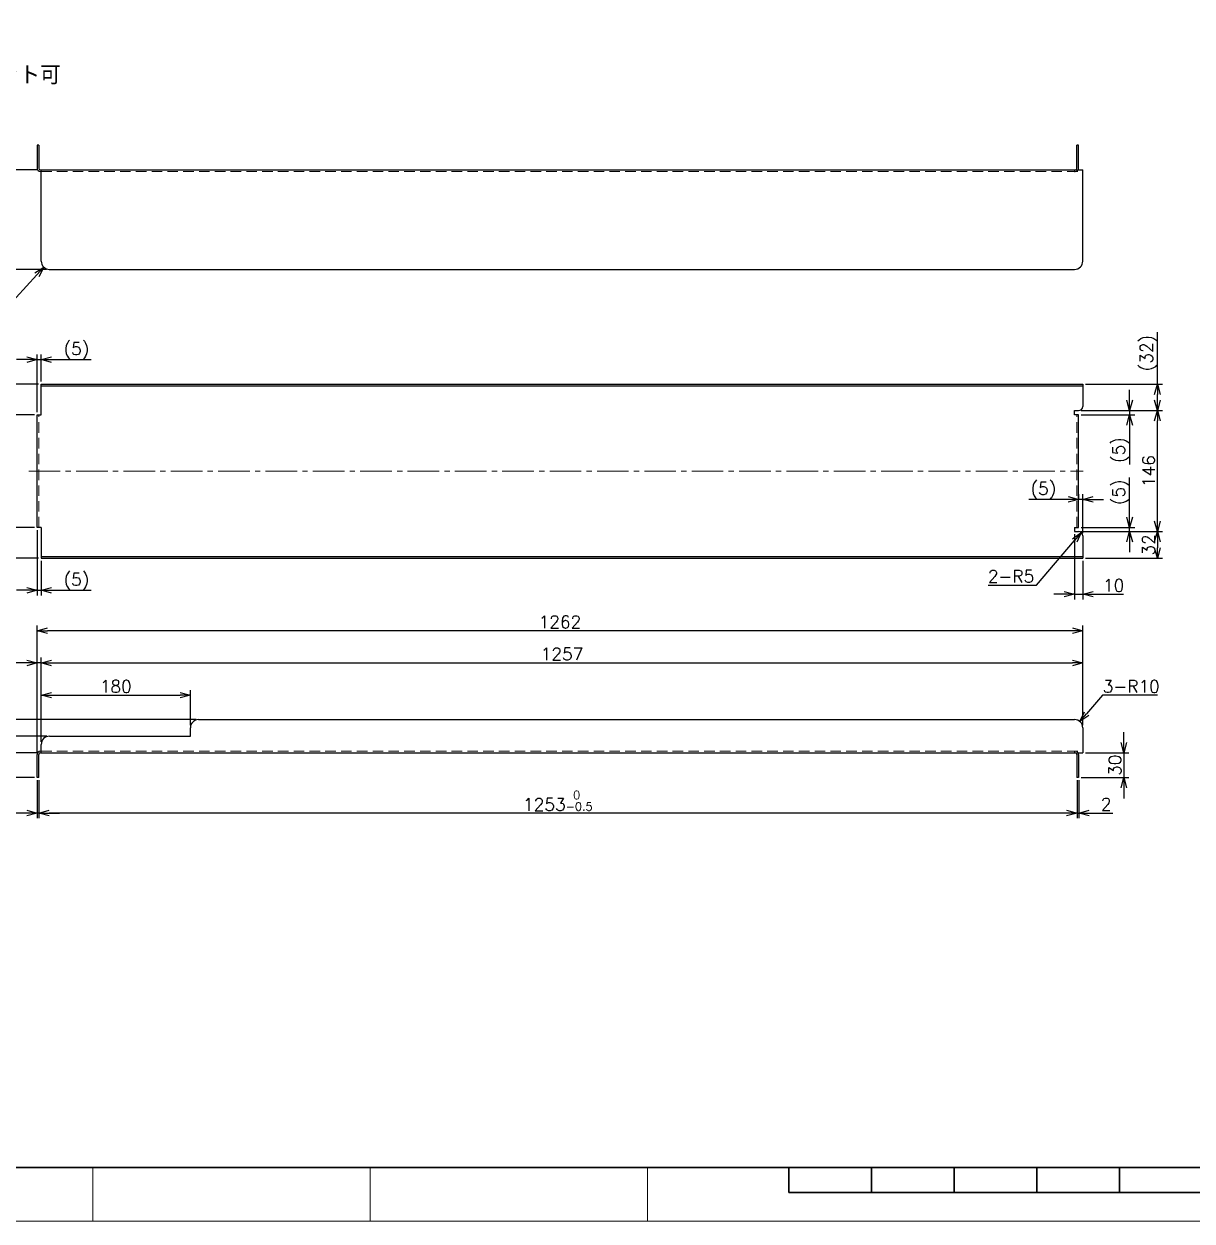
# Model space of a CAD drawing. Header units: millimetres. Extents: x 0 to 4141, y -24 to 2915.
# Drawn here: x 714 to 2123, y 0 to 1445 of the extents above; entities that cross this region are included whole.
import ezdxf
from ezdxf import colors
from ezdxf.entities.mleader import LeaderData, LeaderLine
from ezdxf.enums import TextEntityAlignment as Align
from ezdxf.math import Vec2, Vec3

# ---------------------------------------------------------------- set-up
doc = ezdxf.new("R2010")
doc.units = ezdxf.units.MM
doc.header["$LTSCALE"] = 2
doc.header["$PDMODE"] = 99
doc.header["$PDSIZE"] = 1
doc.linetypes.add('CENTER2', pattern=[28.575, 19.05, -3.175, 3.175, -3.175])
doc.linetypes.add('HIDDEN', pattern=[9.525, 6.35, -3.175])
for name, color, linetype, lineweight in [('04_HIDDEN', 2, 'HIDDEN', 13), ('05_CENTER', 4, 'CENTER2', 13), ('08_DIM', 3, 'Continuous', 13), ('90_FRAME', 5, 'Continuous', 35)]:
    doc.layers.add(name, color=color, linetype=linetype, lineweight=lineweight)
doc.layers.add('91_BLANK', color=5, linetype='Continuous', lineweight=0, plot=False)
doc.styles.add('KSS_TXT', font='txt.shx', dxfattribs={"bigfont": 'extfont2.shx'})
doc.styles.get("Standard").update_dxf_attribs({"font": 'txt.shx', "bigfont": 'extfont2.shx'})
doc.dimstyles.new('KSS_DIM', dxfattribs={"dimscale": 5, "dimtxt": 3, "dimasz": 2.5, "dimexe": 1.25, "dimexo": 0.625, "dimtad": 1, "dimdsep": 46, "dimtxsty": 'KSS_TXT', "dimblk": 'OPEN30', "dimcen": 0, "dimazin": 2, "dimtfac": 0.75, "dimtmove": 0, "dimatfit": 3, "dimldrblk": 'OPEN30', "dimfxl": 1.25, "dimtolj": 1, "dimarcsym": 0})
doc.dimstyles.new('KSS_DIM$4', dxfattribs={"dimscale": 5, "dimtxt": 3, "dimasz": 2.5, "dimexe": 1.25, "dimexo": 0.625, "dimtad": 1, "dimtih": 1, "dimtoh": 1, "dimdsep": 46, "dimtxsty": 'KSS_TXT', "dimblk": 'OPEN30', "dimcen": 0, "dimse1": 1, "dimazin": 2, "dimtfac": 0.75, "dimtofl": 0, "dimtmove": 0, "dimatfit": 3, "dimldrblk": 'OPEN30', "dimfxl": 1.25, "dimtolj": 1, "dimarcsym": 0})

# ---------------------------------------------------------------- blocks, each defined once
blk = doc.blocks.new('_Open30')
at = {"color": 0, "linetype": 'ByBlock', "lineweight": -2}
for p, q in [((-1, 0.27), (0, 0)), ((0, 0), (-1, -0.27)), ((0, 0), (-1, 0))]:
    blk.add_line(p, q, dxfattribs=at)
blk = doc.blocks.new('*D203')
at = {"layer": '08_DIM', "color": 0, "lineweight": -2, "transparency": 16777216}
for p, q in [((726.2, 973), (671.8, 973)), ((678, 849.5), (678, 960.5)), ((726.2, 837), (671.8, 837))]:
    blk.add_line(p, q, dxfattribs=at)
at = {"layer": 'Defpoints', "color": 0, "transparency": 16777216}
for p in [(678, 973), (729.4, 973), (729.4, 837)]:
    blk.add_point(p, dxfattribs=at)
at = {"layer": '08_DIM', "color": 0, "lineweight": -2, "transparency": 16777216, "xscale": 12.5, "yscale": 12.5, "zscale": 12.5}
for p, rotation in [((678, 973), 90), ((678, 837), 270)]:
    blk.add_blockref('_Open30', p, dxfattribs=dict(at, rotation=rotation))
at = {"layer": '08_DIM', "color": 0, "transparency": 16777216, "insert": (667.4, 905), "char_height": 15, "attachment_point": 5, "rotation": 90, "style": 'KSS_TXT'}
blk.add_mtext('\\A1;136', dxfattribs=at)
blk = doc.blocks.new('*D204')
at = {"layer": '08_DIM', "color": 0, "lineweight": -2, "transparency": 16777216}
for p, q in [((726.2, 837), (671.8, 837)), ((678, 824.5), (678, 812.5)), ((731.2, 800), (671.8, 800))]:
    blk.add_line(p, q, dxfattribs=at)
at = {"layer": 'Defpoints', "color": 0, "transparency": 16777216}
for p in [(729.4, 837), (678, 800), (734.4, 800)]:
    blk.add_point(p, dxfattribs=at)
at = {"layer": '08_DIM', "color": 0, "lineweight": -2, "transparency": 16777216, "xscale": 12.5, "yscale": 12.5, "zscale": 12.5}
for p, rotation in [((678, 837), 90), ((678, 800), 270)]:
    blk.add_blockref('_Open30', p, dxfattribs=dict(at, rotation=rotation))
at = {"layer": '08_DIM', "color": 0, "transparency": 16777216, "insert": (667.4, 818.5), "char_height": 15, "attachment_point": 5, "rotation": 90, "style": 'KSS_TXT'}
blk.add_mtext('\\A1;37', dxfattribs=at)
blk = doc.blocks.new('*D205')
at = {"layer": '08_DIM', "color": 0, "lineweight": -2, "transparency": 16777216}
for p, q in [((678, 1010), (678, 1072.5)), ((731.2, 1010), (671.8, 1010)), ((678, 985.5), (678, 997.5)), ((726.2, 973), (671.8, 973))]:
    blk.add_line(p, q, dxfattribs=at)
at = {"layer": 'Defpoints', "color": 0, "transparency": 16777216}
for p in [(678, 1010), (734.4, 1010), (729.4, 973)]:
    blk.add_point(p, dxfattribs=at)
at = {"layer": '08_DIM', "color": 0, "lineweight": -2, "transparency": 16777216, "xscale": 12.5, "yscale": 12.5, "zscale": 12.5}
for p, rotation in [((678, 1010), 90), ((678, 973), 270)]:
    blk.add_blockref('_Open30', p, dxfattribs=dict(at, rotation=rotation))
at = {"layer": '08_DIM', "color": 0, "transparency": 16777216, "insert": (667.4, 1047.5), "char_height": 15, "attachment_point": 5, "rotation": 90, "style": 'KSS_TXT'}
blk.add_mtext('\\A1;(37)', dxfattribs=at)
blk = doc.blocks.new('*D210')
at = {"layer": '08_DIM', "color": 0, "lineweight": -2, "transparency": 16777216}
for p, q in [((646.9, 577.6), (646.9, 590.1)), ((731.2, 565.1), (640.6, 565.1)), ((646.9, 565.1), (646.9, 535.1)), ((726.2, 535.1), (640.6, 535.1)), ((646.9, 522.6), (646.9, 510.1))]:
    blk.add_line(p, q, dxfattribs=at)
at = {"layer": 'Defpoints', "color": 0, "transparency": 16777216}
for p in [(734.4, 565.1), (646.9, 535.1), (729.4, 535.1)]:
    blk.add_point(p, dxfattribs=at)
at = {"layer": '08_DIM', "color": 0, "lineweight": -2, "transparency": 16777216, "xscale": 12.5, "yscale": 12.5, "zscale": 12.5}
for p, rotation in [((646.9, 565.1), 270), ((646.9, 535.1), 90)]:
    blk.add_blockref('_Open30', p, dxfattribs=dict(at, rotation=rotation))
at = {"layer": '08_DIM', "color": 0, "transparency": 16777216, "insert": (636.3, 550.1), "char_height": 15, "attachment_point": 5, "rotation": 90, "style": 'KSS_TXT'}
blk.add_mtext('\\A1;30', dxfattribs=at)
blk = doc.blocks.new('*D211')
at = {"layer": '08_DIM', "color": 0, "lineweight": -2, "transparency": 16777216}
for p, q in [((921.2, 605.1), (640.6, 605.1)), ((646.9, 577.6), (646.9, 592.6)), ((730.2, 565.1), (640.6, 565.1))]:
    blk.add_line(p, q, dxfattribs=at)
at = {"layer": 'Defpoints', "color": 0, "transparency": 16777216}
for p in [(646.9, 605.1), (924.4, 605.1), (733.4, 565.1)]:
    blk.add_point(p, dxfattribs=at)
at = {"layer": '08_DIM', "color": 0, "lineweight": -2, "transparency": 16777216, "xscale": 12.5, "yscale": 12.5, "zscale": 12.5}
for p, rotation in [((646.9, 605.1), 90), ((646.9, 565.1), 270)]:
    blk.add_blockref('_Open30', p, dxfattribs=dict(at, rotation=rotation))
at = {"layer": '08_DIM', "color": 0, "transparency": 16777216, "insert": (636.3, 585.1), "char_height": 15, "attachment_point": 5, "rotation": 90, "style": 'KSS_TXT'}
blk.add_mtext('\\A1;40', dxfattribs=at)
blk = doc.blocks.new('*D212')
at = {"layer": '08_DIM', "color": 0, "lineweight": -2, "transparency": 16777216}
for p, q in [((729.4, 566.3), (729.4, 679.9)), ((734.4, 578.3), (734.4, 679.9)), ((716.9, 673.6), (669.2, 673.6)), ((734.4, 673.6), (729.4, 673.6)), ((746.9, 673.6), (759.4, 673.6))]:
    blk.add_line(p, q, dxfattribs=at)
at = {"layer": 'Defpoints', "color": 0, "transparency": 16777216}
for p in [(729.4, 673.6), (734.4, 575.1), (729.4, 563.1)]:
    blk.add_point(p, dxfattribs=at)
at = {"layer": '08_DIM', "color": 0, "lineweight": -2, "transparency": 16777216, "xscale": 12.5, "yscale": 12.5, "zscale": 12.5}
blk.add_blockref('_Open30', (729.4, 673.6), dxfattribs=at)
at = {"layer": '08_DIM', "color": 0, "lineweight": -2, "transparency": 16777216, "xscale": 12.5, "yscale": 12.5, "zscale": 12.5, "rotation": 180}
blk.add_blockref('_Open30', (734.4, 673.6), dxfattribs=at)
at = {"layer": '08_DIM', "color": 0, "transparency": 16777216, "insert": (686.8, 684.3), "char_height": 15, "attachment_point": 5, "style": 'KSS_TXT'}
blk.add_mtext('\\A1;(5)', dxfattribs=at)
blk = doc.blocks.new('*D213')
at = {"layer": '08_DIM', "color": 0, "lineweight": -2, "transparency": 16777216}
for p, q in [((734.4, 578.3), (734.4, 679.9)), ((1991.4, 598.3), (1991.4, 679.9)), ((746.9, 673.6), (1978.9, 673.6))]:
    blk.add_line(p, q, dxfattribs=at)
at = {"layer": 'Defpoints', "color": 0, "transparency": 16777216}
for p in [(1991.4, 673.6), (1991.4, 595.1), (734.4, 575.1)]:
    blk.add_point(p, dxfattribs=at)
at = {"layer": '08_DIM', "color": 0, "lineweight": -2, "transparency": 16777216, "xscale": 12.5, "yscale": 12.5, "zscale": 12.5, "rotation": 180}
blk.add_blockref('_Open30', (734.4, 673.6), dxfattribs=at)
at = {"layer": '08_DIM', "color": 0, "lineweight": -2, "transparency": 16777216, "xscale": 12.5, "yscale": 12.5, "zscale": 12.5}
blk.add_blockref('_Open30', (1991.4, 673.6), dxfattribs=at)
at = {"layer": '08_DIM', "color": 0, "transparency": 16777216, "insert": (1362.9, 684.3), "char_height": 15, "attachment_point": 5, "style": 'KSS_TXT'}
blk.add_mtext('\\A1;1257', dxfattribs=at)
blk = doc.blocks.new('*D214')
at = {"layer": '08_DIM', "color": 0, "lineweight": -2, "transparency": 16777216}
for p, q in [((2047.8, 849.5), (2047.8, 897.1)), ((1989.5, 837), (2054.1, 837)), ((1994.5, 832), (2054.1, 832)), ((2047.8, 832), (2047.8, 837)), ((2047.8, 819.5), (2047.8, 807))]:
    blk.add_line(p, q, dxfattribs=at)
at = {"layer": 'Defpoints', "color": 0, "transparency": 16777216}
for p in [(1986.4, 837), (1991.4, 832), (2047.8, 837)]:
    blk.add_point(p, dxfattribs=at)
at = {"layer": '08_DIM', "color": 0, "lineweight": -2, "transparency": 16777216, "xscale": 12.5, "yscale": 12.5, "zscale": 12.5}
for p, rotation in [((2047.8, 837), 270), ((2047.8, 832), 90)]:
    blk.add_blockref('_Open30', p, dxfattribs=dict(at, rotation=rotation))
at = {"layer": '08_DIM', "color": 0, "transparency": 16777216, "insert": (2037.2, 879.6), "char_height": 15, "attachment_point": 5, "rotation": 90, "style": 'KSS_TXT'}
blk.add_mtext('\\A1;(5)', dxfattribs=at)
blk = doc.blocks.new('*D215')
at = {"layer": '08_DIM', "color": 0, "lineweight": -2, "transparency": 16777216}
for p, q in [((1989.5, 978), (2087.7, 978)), ((2081.4, 844.5), (2081.4, 965.5)), ((1989.5, 832), (2087.7, 832))]:
    blk.add_line(p, q, dxfattribs=at)
at = {"layer": 'Defpoints', "color": 0, "transparency": 16777216}
for p in [(1986.4, 978), (2081.4, 978), (1986.4, 832)]:
    blk.add_point(p, dxfattribs=at)
at = {"layer": '08_DIM', "color": 0, "lineweight": -2, "transparency": 16777216, "xscale": 12.5, "yscale": 12.5, "zscale": 12.5}
for p, rotation in [((2081.4, 978), 90), ((2081.4, 832), 270)]:
    blk.add_blockref('_Open30', p, dxfattribs=dict(at, rotation=rotation))
at = {"layer": '08_DIM', "color": 0, "transparency": 16777216, "insert": (2070.8, 905), "char_height": 15, "attachment_point": 5, "rotation": 90, "style": 'KSS_TXT'}
blk.add_mtext('\\A1;146', dxfattribs=at)
blk = doc.blocks.new('*D216')
at = {"layer": '08_DIM', "color": 0, "lineweight": -2, "transparency": 16777216}
for p, q in [((2047.8, 990.5), (2047.8, 1003)), ((1989.5, 978), (2054.1, 978)), ((1989.5, 973), (2054.1, 973)), ((2047.8, 978), (2047.8, 973)), ((2047.8, 960.5), (2047.8, 912.9))]:
    blk.add_line(p, q, dxfattribs=at)
at = {"layer": 'Defpoints', "color": 0, "transparency": 16777216}
for p in [(1986.4, 978), (1986.4, 973), (2047.8, 973)]:
    blk.add_point(p, dxfattribs=at)
at = {"layer": '08_DIM', "color": 0, "lineweight": -2, "transparency": 16777216, "xscale": 12.5, "yscale": 12.5, "zscale": 12.5}
for p, rotation in [((2047.8, 978), 270), ((2047.8, 973), 90)]:
    blk.add_blockref('_Open30', p, dxfattribs=dict(at, rotation=rotation))
at = {"layer": '08_DIM', "color": 0, "transparency": 16777216, "insert": (2037.2, 930.5), "char_height": 15, "attachment_point": 5, "rotation": 90, "style": 'KSS_TXT'}
blk.add_mtext('\\A1;(5)', dxfattribs=at)
blk = doc.blocks.new('*D217')
at = {"layer": '08_DIM', "color": 0, "lineweight": -2, "transparency": 16777216}
for p, q in [((1981.4, 828.9), (1981.4, 750.2)), ((1991.4, 796.9), (1991.4, 750.2)), ((1968.9, 756.5), (1956.4, 756.5)), ((1981.4, 756.5), (1991.4, 756.5)), ((2003.9, 756.5), (2040.7, 756.5))]:
    blk.add_line(p, q, dxfattribs=at)
at = {"layer": 'Defpoints', "color": 0, "transparency": 16777216}
for p in [(1981.4, 832), (1991.4, 800), (1991.4, 756.5)]:
    blk.add_point(p, dxfattribs=at)
at = {"layer": '08_DIM', "color": 0, "lineweight": -2, "transparency": 16777216, "xscale": 12.5, "yscale": 12.5, "zscale": 12.5}
blk.add_blockref('_Open30', (1981.4, 756.5), dxfattribs=at)
at = {"layer": '08_DIM', "color": 0, "lineweight": -2, "transparency": 16777216, "xscale": 12.5, "yscale": 12.5, "zscale": 12.5, "rotation": 180}
blk.add_blockref('_Open30', (1991.4, 756.5), dxfattribs=at)
at = {"layer": '08_DIM', "color": 0, "transparency": 16777216, "insert": (2028.5, 767.1), "char_height": 15, "attachment_point": 5, "style": 'KSS_TXT'}
blk.add_mtext('\\A1;10', dxfattribs=at)
blk = doc.blocks.new('*D218')
at = {"layer": '08_DIM', "color": 0, "lineweight": -2, "transparency": 16777216}
for p, q in [((730.2, 1268.5), (671.8, 1268.5)), ((678, 1256), (678, 1161)), ((740.7, 1148.5), (671.8, 1148.5))]:
    blk.add_line(p, q, dxfattribs=at)
at = {"layer": 'Defpoints', "color": 0, "transparency": 16777216}
for p in [(733.4, 1268.5), (678, 1148.5), (743.9, 1148.5)]:
    blk.add_point(p, dxfattribs=at)
at = {"layer": '08_DIM', "color": 0, "lineweight": -2, "transparency": 16777216, "xscale": 12.5, "yscale": 12.5, "zscale": 12.5}
for p, rotation in [((678, 1268.5), 90), ((678, 1148.5), 270)]:
    blk.add_blockref('_Open30', p, dxfattribs=dict(at, rotation=rotation))
at = {"layer": '08_DIM', "color": 0, "transparency": 16777216, "insert": (667.4, 1208.5), "char_height": 15, "attachment_point": 5, "rotation": 90, "style": 'KSS_TXT'}
blk.add_mtext('\\A1;120', dxfattribs=at)
blk = doc.blocks.new('*D219')
at = {"layer": '08_DIM', "color": 0, "lineweight": -2, "transparency": 16777216}
for p, q in [((729.4, 566.3), (729.4, 718.6)), ((1978.9, 712.4), (741.9, 712.4)), ((1991.4, 598.3), (1991.4, 718.6))]:
    blk.add_line(p, q, dxfattribs=at)
at = {"layer": 'Defpoints', "color": 0, "transparency": 16777216}
for p in [(729.4, 712.4), (1991.4, 595.1), (729.4, 563.1)]:
    blk.add_point(p, dxfattribs=at)
at = {"layer": '08_DIM', "color": 0, "lineweight": -2, "transparency": 16777216, "xscale": 12.5, "yscale": 12.5, "zscale": 12.5, "rotation": 180}
blk.add_blockref('_Open30', (729.4, 712.4), dxfattribs=at)
at = {"layer": '08_DIM', "color": 0, "lineweight": -2, "transparency": 16777216, "xscale": 12.5, "yscale": 12.5, "zscale": 12.5}
blk.add_blockref('_Open30', (1991.4, 712.4), dxfattribs=at)
at = {"layer": '08_DIM', "color": 0, "transparency": 16777216, "insert": (1360.4, 723), "char_height": 15, "attachment_point": 5, "style": 'KSS_TXT'}
blk.add_mtext('\\A1;1262', dxfattribs=at)
blk = doc.blocks.new('*D220')
at = {"layer": '08_DIM', "color": 0, "lineweight": -2, "transparency": 16777216}
for p, q in [((1973.9, 870.9), (1926.2, 870.9)), ((1986.4, 870.9), (1986.4, 877.2)), ((1991.4, 870.9), (1986.4, 870.9)), ((1991.4, 830.1), (1991.4, 877.2)), ((2003.9, 870.9), (2016.4, 870.9))]:
    blk.add_line(p, q, dxfattribs=at)
at = {"layer": 'Defpoints', "color": 0, "transparency": 16777216}
for p in [(1986.4, 870.9), (1986.4, 867.8), (1991.4, 827)]:
    blk.add_point(p, dxfattribs=at)
at = {"layer": '08_DIM', "color": 0, "lineweight": -2, "transparency": 16777216, "xscale": 12.5, "yscale": 12.5, "zscale": 12.5}
blk.add_blockref('_Open30', (1986.4, 870.9), dxfattribs=at)
at = {"layer": '08_DIM', "color": 0, "lineweight": -2, "transparency": 16777216, "xscale": 12.5, "yscale": 12.5, "zscale": 12.5, "rotation": 180}
blk.add_blockref('_Open30', (1991.4, 870.9), dxfattribs=at)
at = {"layer": '08_DIM', "color": 0, "transparency": 16777216, "insert": (1943.8, 881.5), "char_height": 15, "attachment_point": 5, "style": 'KSS_TXT'}
blk.add_mtext('\\A1;(5)', dxfattribs=at)
blk = doc.blocks.new('*D221')
at = {"layer": '08_DIM', "color": 0, "lineweight": -2, "transparency": 16777216}
for p, q in [((2040.9, 577.6), (2040.9, 590.1)), ((1994.5, 565.1), (2047.1, 565.1)), ((2040.9, 565.1), (2040.9, 535.1)), ((1989.5, 535.1), (2047.1, 535.1)), ((2040.9, 522.6), (2040.9, 510.1))]:
    blk.add_line(p, q, dxfattribs=at)
at = {"layer": 'Defpoints', "color": 0, "transparency": 16777216}
for p in [(1991.4, 565.1), (1986.4, 535.1), (2040.9, 535.1)]:
    blk.add_point(p, dxfattribs=at)
at = {"layer": '08_DIM', "color": 0, "lineweight": -2, "transparency": 16777216, "xscale": 12.5, "yscale": 12.5, "zscale": 12.5}
for p, rotation in [((2040.9, 565.1), 270), ((2040.9, 535.1), 90)]:
    blk.add_blockref('_Open30', p, dxfattribs=dict(at, rotation=rotation))
at = {"layer": '08_DIM', "color": 0, "transparency": 16777216, "insert": (2030.2, 550.1), "char_height": 15, "attachment_point": 5, "rotation": 90, "style": 'KSS_TXT'}
blk.add_mtext('\\A1;30', dxfattribs=at)
blk = doc.blocks.new('*D223')
at = {"layer": '08_DIM', "color": 0, "lineweight": -2, "transparency": 16777216}
for p, q in [((704, 1114.5), (729.1, 1141.9)), ((637.7, 1114.5), (704, 1114.5))]:
    blk.add_line(p, q, dxfattribs=at)
at = {"layer": 'Defpoints', "color": 0, "transparency": 16777216}
for p in [(744.4, 1158.5), (737.6, 1151.1)]:
    blk.add_point(p, dxfattribs=at)
at = {"layer": '08_DIM', "color": 0, "lineweight": -2, "transparency": 16777216, "xscale": 12.5, "yscale": 12.5, "zscale": 12.5, "rotation": 47.43370702849391}
blk.add_blockref('_Open30', (737.6, 1151.1), dxfattribs=at)
at = {"layer": '08_DIM', "color": 0, "transparency": 16777216, "insert": (669.3, 1125.1), "char_height": 15, "attachment_point": 5, "style": 'KSS_TXT'}
blk.add_mtext('\\A1;2-R10', dxfattribs=at)
blk = doc.blocks.new('*D224')
at = {"layer": '08_DIM', "color": 0, "lineweight": -2, "transparency": 16777216}
for p, q in [((1994.5, 832), (2087.7, 832)), ((2081.4, 819.5), (2081.4, 812.5)), ((1994.5, 800), (2087.7, 800))]:
    blk.add_line(p, q, dxfattribs=at)
at = {"layer": 'Defpoints', "color": 0, "transparency": 16777216}
for p in [(1991.4, 832), (1991.4, 800), (2081.4, 800)]:
    blk.add_point(p, dxfattribs=at)
at = {"layer": '08_DIM', "color": 0, "lineweight": -2, "transparency": 16777216, "xscale": 12.5, "yscale": 12.5, "zscale": 12.5}
for p, rotation in [((2081.4, 832), 90), ((2081.4, 800), 270)]:
    blk.add_blockref('_Open30', p, dxfattribs=dict(at, rotation=rotation))
at = {"layer": '08_DIM', "color": 0, "transparency": 16777216, "insert": (2070.8, 816), "char_height": 15, "attachment_point": 5, "rotation": 90, "style": 'KSS_TXT'}
blk.add_mtext('\\A1;32', dxfattribs=at)
blk = doc.blocks.new('*D225')
at = {"layer": '08_DIM', "color": 0, "lineweight": -2, "transparency": 16777216}
for p, q in [((2081.4, 1010), (2081.4, 1072.5)), ((1994.5, 1010), (2087.7, 1010)), ((2081.4, 990.5), (2081.4, 997.5)), ((1989.5, 978), (2087.7, 978))]:
    blk.add_line(p, q, dxfattribs=at)
at = {"layer": 'Defpoints', "color": 0, "transparency": 16777216}
for p in [(1991.4, 1010), (2081.4, 1010), (1986.4, 978)]:
    blk.add_point(p, dxfattribs=at)
at = {"layer": '08_DIM', "color": 0, "lineweight": -2, "transparency": 16777216, "xscale": 12.5, "yscale": 12.5, "zscale": 12.5}
for p, rotation in [((2081.4, 1010), 90), ((2081.4, 978), 270)]:
    blk.add_blockref('_Open30', p, dxfattribs=dict(at, rotation=rotation))
at = {"layer": '08_DIM', "color": 0, "transparency": 16777216, "insert": (2070.8, 1047.5), "char_height": 15, "attachment_point": 5, "rotation": 90, "style": 'KSS_TXT'}
blk.add_mtext('\\A1;(32)', dxfattribs=at)
blk = doc.blocks.new('*D226')
at = {"layer": '08_DIM', "color": 0, "lineweight": -2, "transparency": 16777216}
for p, q in [((1935.5, 767.4), (1981.5, 821.3)), ((1877.3, 767.4), (1935.5, 767.4))]:
    blk.add_line(p, q, dxfattribs=at)
at = {"layer": 'Defpoints', "color": 0, "transparency": 16777216}
for p in [(1986.4, 827), (1989.6, 830.8)]:
    blk.add_point(p, dxfattribs=at)
at = {"layer": '08_DIM', "color": 0, "lineweight": -2, "transparency": 16777216, "xscale": 12.5, "yscale": 12.5, "zscale": 12.5, "rotation": 49.5279182531076}
blk.add_blockref('_Open30', (1989.6, 830.8), dxfattribs=at)
at = {"layer": '08_DIM', "color": 0, "transparency": 16777216, "insert": (1904.8, 778), "char_height": 15, "attachment_point": 5, "style": 'KSS_TXT'}
blk.add_mtext('\\A1;2-R5', dxfattribs=at)
blk = doc.blocks.new('*D237')
at = {"layer": '08_DIM', "color": 0, "lineweight": -2, "transparency": 16777216}
for p, q in [((2015.2, 634.6), (1996, 612.2)), ((2081.4, 634.6), (2015.2, 634.6))]:
    blk.add_line(p, q, dxfattribs=at)
at = {"layer": 'Defpoints', "color": 0, "transparency": 16777216}
for p in [(1981.4, 595.1), (1987.9, 602.7)]:
    blk.add_point(p, dxfattribs=at)
at = {"layer": '08_DIM', "color": 0, "lineweight": -2, "transparency": 16777216, "xscale": 12.5, "yscale": 12.5, "zscale": 12.5, "rotation": 229.3689808550357}
blk.add_blockref('_Open30', (1987.9, 602.7), dxfattribs=at)
at = {"layer": '08_DIM', "color": 0, "transparency": 16777216, "insert": (2049.9, 645.2), "char_height": 15, "attachment_point": 5, "style": 'KSS_TXT'}
blk.add_mtext('\\A1;3-R10', dxfattribs=at)
blk = doc.blocks.new('AM_BALLOON1')
at = {"transparency": 16777216}
blk.add_circle((0, 0), 5, dxfattribs=at)
blk.add_attdef('B_NUMBER', text='', height=3, dxfattribs=at).set_placement((0, 0), align=Align.MIDDLE_CENTER)
blk = doc.blocks.new('_OPEN')
at = {"color": 0, "linetype": 'ByBlock'}
for p, q in [((-1, 0.17), (0, 0)), ((0, 0), (-1, -0.17)), ((0, 0), (-1, 0))]:
    blk.add_line(p, q, dxfattribs=at)
blk = doc.blocks.new('*D253')
at = {"layer": '08_DIM', "color": 0, "lineweight": -2, "transparency": 16777216}
for p, q in [((729.4, 976.1), (729.4, 1045.8)), ((734.4, 1013.1), (734.4, 1045.8)), ((716.9, 1039.5), (704.4, 1039.5)), ((729.4, 1039.5), (734.4, 1039.5)), ((746.9, 1039.5), (794.5, 1039.5))]:
    blk.add_line(p, q, dxfattribs=at)
at = {"layer": 'Defpoints', "color": 0, "transparency": 16777216}
for p in [(734.4, 1039.5), (734.4, 1010), (729.4, 973)]:
    blk.add_point(p, dxfattribs=at)
at = {"layer": '08_DIM', "color": 0, "lineweight": -2, "transparency": 16777216, "xscale": 12.5, "yscale": 12.5, "zscale": 12.5}
blk.add_blockref('_Open30', (729.4, 1039.5), dxfattribs=at)
at = {"layer": '08_DIM', "color": 0, "lineweight": -2, "transparency": 16777216, "xscale": 12.5, "yscale": 12.5, "zscale": 12.5, "rotation": 180}
blk.add_blockref('_Open30', (734.4, 1039.5), dxfattribs=at)
at = {"layer": '08_DIM', "color": 0, "transparency": 16777216, "insert": (776.9, 1050.2), "char_height": 15, "attachment_point": 5, "style": 'KSS_TXT'}
blk.add_mtext('\\A1;(5)', dxfattribs=at)
blk = doc.blocks.new('*D254')
at = {"layer": '08_DIM', "color": 0, "lineweight": -2, "transparency": 16777216}
for p, q in [((729.4, 833.9), (729.4, 754.9)), ((734.4, 796.9), (734.4, 754.9)), ((716.9, 761.2), (704.4, 761.2)), ((729.4, 761.2), (734.4, 761.2)), ((746.9, 761.2), (794.5, 761.2))]:
    blk.add_line(p, q, dxfattribs=at)
at = {"layer": 'Defpoints', "color": 0, "transparency": 16777216}
for p in [(729.4, 837), (734.4, 800), (734.4, 761.2)]:
    blk.add_point(p, dxfattribs=at)
at = {"layer": '08_DIM', "color": 0, "lineweight": -2, "transparency": 16777216, "xscale": 12.5, "yscale": 12.5, "zscale": 12.5}
blk.add_blockref('_Open30', (729.4, 761.2), dxfattribs=at)
at = {"layer": '08_DIM', "color": 0, "lineweight": -2, "transparency": 16777216, "xscale": 12.5, "yscale": 12.5, "zscale": 12.5, "rotation": 180}
blk.add_blockref('_Open30', (734.4, 761.2), dxfattribs=at)
at = {"layer": '08_DIM', "color": 0, "transparency": 16777216, "insert": (776.9, 771.8), "char_height": 15, "attachment_point": 5, "style": 'KSS_TXT'}
blk.add_mtext('\\A1;(5)', dxfattribs=at)
blk = doc.blocks.new('*D258')
at = {"layer": '08_DIM', "color": 0, "lineweight": -2, "transparency": 16777216}
for p, q in [((1984.4, 532), (1984.4, 486.1)), ((1986.4, 532), (1986.4, 486.1)), ((1971.9, 492.4), (1959.4, 492.4)), ((1984.4, 492.4), (1986.4, 492.4)), ((1998.9, 492.4), (2027.6, 492.4))]:
    blk.add_line(p, q, dxfattribs=at)
at = {"layer": 'Defpoints', "color": 0, "transparency": 16777216}
for p in [(1984.4, 535.1), (1986.4, 535.1), (1986.4, 492.4)]:
    blk.add_point(p, dxfattribs=at)
at = {"layer": '08_DIM', "color": 0, "lineweight": -2, "transparency": 16777216, "xscale": 12.5, "yscale": 12.5, "zscale": 12.5}
blk.add_blockref('_Open30', (1984.4, 492.4), dxfattribs=at)
at = {"layer": '08_DIM', "color": 0, "lineweight": -2, "transparency": 16777216, "xscale": 12.5, "yscale": 12.5, "zscale": 12.5, "rotation": 180}
blk.add_blockref('_Open30', (1986.4, 492.4), dxfattribs=at)
at = {"layer": '08_DIM', "color": 0, "transparency": 16777216, "insert": (2019.5, 503), "char_height": 15, "attachment_point": 5, "style": 'KSS_TXT'}
blk.add_mtext('\\A1;2', dxfattribs=at)
blk = doc.blocks.new('*D259')
at = {"layer": '08_DIM', "color": 0, "lineweight": -2, "transparency": 16777216}
for p, q in [((731.4, 532), (731.4, 486.1)), ((1984.4, 532), (1984.4, 486.1)), ((1971.9, 492.4), (743.9, 492.4))]:
    blk.add_line(p, q, dxfattribs=at)
at = {"layer": 'Defpoints', "color": 0, "transparency": 16777216}
for p in [(731.4, 535.1), (1984.4, 535.1), (731.4, 492.4)]:
    blk.add_point(p, dxfattribs=at)
at = {"layer": '08_DIM', "color": 0, "lineweight": -2, "transparency": 16777216, "xscale": 12.5, "yscale": 12.5, "zscale": 12.5, "rotation": 180}
blk.add_blockref('_Open30', (731.4, 492.4), dxfattribs=at)
at = {"layer": '08_DIM', "color": 0, "lineweight": -2, "transparency": 16777216, "xscale": 12.5, "yscale": 12.5, "zscale": 12.5}
blk.add_blockref('_Open30', (1984.4, 492.4), dxfattribs=at)
at = {"layer": '08_DIM', "color": 0, "transparency": 16777216, "insert": (1357.9, 507.2), "char_height": 15, "attachment_point": 5, "style": 'KSS_TXT'}
blk.add_mtext('1253{\\H10.000000;\\S 0^ -0.5;}', dxfattribs=at)
blk = doc.blocks.new('*D260')
at = {"layer": '08_DIM', "color": 0, "lineweight": -2, "transparency": 16777216}
for p, q in [((729.4, 532), (729.4, 486.1)), ((731.4, 532), (731.4, 486.1)), ((716.9, 492.4), (688.1, 492.4)), ((731.4, 492.4), (729.4, 492.4)), ((743.9, 492.4), (756.4, 492.4))]:
    blk.add_line(p, q, dxfattribs=at)
at = {"layer": 'Defpoints', "color": 0, "transparency": 16777216}
for p in [(729.4, 535.1), (731.4, 535.1), (729.4, 492.4)]:
    blk.add_point(p, dxfattribs=at)
at = {"layer": '08_DIM', "color": 0, "lineweight": -2, "transparency": 16777216, "xscale": 12.5, "yscale": 12.5, "zscale": 12.5}
blk.add_blockref('_Open30', (729.4, 492.4), dxfattribs=at)
at = {"layer": '08_DIM', "color": 0, "lineweight": -2, "transparency": 16777216, "xscale": 12.5, "yscale": 12.5, "zscale": 12.5, "rotation": 180}
blk.add_blockref('_Open30', (731.4, 492.4), dxfattribs=at)
at = {"layer": '08_DIM', "color": 0, "transparency": 16777216, "insert": (696.2, 503), "char_height": 15, "attachment_point": 5, "style": 'KSS_TXT'}
blk.add_mtext('\\A1;2', dxfattribs=at)
blk = doc.blocks.new('*D262')
at = {"layer": '08_DIM', "color": 0, "lineweight": -2, "transparency": 16777216}
for p, q in [((686.3, 617.6), (686.3, 659.5)), ((921.2, 605.1), (680.1, 605.1)), ((686.3, 585.1), (686.3, 605.1)), ((741.2, 585.1), (680.1, 585.1)), ((686.3, 572.6), (686.3, 560.1))]:
    blk.add_line(p, q, dxfattribs=at)
at = {"layer": 'Defpoints', "color": 0, "transparency": 16777216}
for p in [(686.3, 605.1), (924.4, 605.1), (744.4, 585.1)]:
    blk.add_point(p, dxfattribs=at)
at = {"layer": '08_DIM', "color": 0, "lineweight": -2, "transparency": 16777216, "xscale": 12.5, "yscale": 12.5, "zscale": 12.5}
for p, rotation in [((686.3, 605.1), 270), ((686.3, 585.1), 90)]:
    blk.add_blockref('_Open30', p, dxfattribs=dict(at, rotation=rotation))
at = {"layer": '08_DIM', "color": 0, "transparency": 16777216, "insert": (675.7, 644.8), "char_height": 15, "attachment_point": 5, "rotation": 90, "style": 'KSS_TXT'}
blk.add_mtext('\\A1;20', dxfattribs=at)
blk = doc.blocks.new('*D263')
at = {"layer": '08_DIM', "color": 0, "lineweight": -2, "transparency": 16777216}
for p, q in [((734.4, 578.3), (734.4, 640.8)), ((914.4, 598.3), (914.4, 640.8)), ((746.9, 634.6), (901.9, 634.6))]:
    blk.add_line(p, q, dxfattribs=at)
at = {"layer": 'Defpoints', "color": 0, "transparency": 16777216}
for p in [(914.4, 634.6), (914.4, 595.1), (734.4, 575.1)]:
    blk.add_point(p, dxfattribs=at)
at = {"layer": '08_DIM', "color": 0, "lineweight": -2, "transparency": 16777216, "xscale": 12.5, "yscale": 12.5, "zscale": 12.5, "rotation": 180}
blk.add_blockref('_Open30', (734.4, 634.6), dxfattribs=at)
at = {"layer": '08_DIM', "color": 0, "lineweight": -2, "transparency": 16777216, "xscale": 12.5, "yscale": 12.5, "zscale": 12.5}
blk.add_blockref('_Open30', (914.4, 634.6), dxfattribs=at)
at = {"layer": '08_DIM', "color": 0, "transparency": 16777216, "insert": (824.4, 645.2), "char_height": 15, "attachment_point": 5, "style": 'KSS_TXT'}
blk.add_mtext('\\A1;180', dxfattribs=at)

msp = doc.modelspace()

# ---------------------------------------------------------------- linework, layer by layer
at = {"color": 0}
for p, q in [((731.353, 1298.474), (729.353, 1298.474)), ((729.353, 1298.474), (729.353, 1270.474)), ((731.353, 1298.474), (731.353, 1270.474)), ((1984.353, 1270.474), (1984.353, 1298.474)), ((1986.353, 1298.474), (1984.353, 1298.474)), ((1986.353, 1270.474), (1986.353, 1298.474)), ((733.353, 1268.474), (875.109, 1268.474)), ((734.353, 1234.807), (734.353, 1268.474)), ((875.109, 1268.474), (1991.353, 1268.474)), ((1981.353, 1266.474), (1982.353, 1266.474)), ((1991.353, 1158.474), (1991.353, 1268.474)), ((734.353, 1158.474), (734.353, 1234.807)), ((743.853, 1148.474), (1981.353, 1148.474)), ((734.353, 1010.019), (1991.353, 1010.019)), ((734.353, 973.019), (734.353, 1010.019)), ((734.353, 1008.019), (1991.353, 1008.019)), ((1991.353, 1010.019), (1991.353, 983.019)), ((729.353, 837.019), (729.353, 973.019)), ((729.353, 973.019), (734.353, 973.019)), ((1981.353, 973.019), (1981.353, 978.019)), ((1981.353, 978.019), (1986.353, 978.019)), ((1986.353, 973.019), (1981.353, 973.019)), ((1986.353, 837.019), (1986.353, 973.019)), ((734.353, 837.019), (729.353, 837.019)), ((734.353, 837.019), (734.353, 800.019)), ((1981.353, 837.019), (1981.353, 832.019)), ((1981.353, 837.019), (1986.353, 837.019)), ((1981.353, 832.019), (1986.353, 832.019)), ((1991.353, 827.019), (1991.353, 800.019)), ((734.353, 802.019), (1991.353, 802.019)), ((734.353, 800.019), (1991.353, 800.019)), ((914.353, 585.14), (914.353, 595.14)), ((924.353, 605.14), (1981.353, 605.14)), ((1991.353, 595.14), (1991.353, 565.14)), ((744.353, 585.14), (816.353, 585.14)), ((816.353, 585.14), (914.353, 585.14)), ((733.353, 567.14), (734.353, 567.14)), ((733.353, 565.14), (875.109, 565.14)), ((734.353, 565.14), (734.353, 575.14)), ((875.109, 565.14), (1991.353, 565.14)), ((1981.353, 567.14), (1982.353, 567.14)), ((729.353, 535.14), (729.353, 563.14)), ((731.353, 535.14), (731.353, 563.14)), ((1984.353, 563.14), (1984.353, 535.14)), ((1986.353, 563.14), (1986.353, 535.14)), ((731.353, 535.14), (729.353, 535.14)), ((1986.353, 535.14), (1984.353, 535.14))]:
    msp.add_line(p, q, dxfattribs=at)
for centre, radius, start, end in [((733.353, 1270.474), 4, 180, 270), ((733.353, 1270.474), 2, 180, 270), ((1982.353, 1270.474), 2, 270, 0), ((1982.353, 1270.474), 4, 330, 0), ((744.353, 1158.474), 10, 180, 270), ((1981.353, 1158.474), 10, 270, 0), ((1986.353, 983.019), 5, 270, 0), ((1986.353, 827.019), 5, 0, 90), ((924.353, 595.14), 10, 90, 180), ((1981.353, 595.14), 10, 0, 90), ((744.353, 575.14), 10, 90, 180), ((733.353, 563.14), 4, 90, 180), ((733.353, 563.14), 2, 90, 180), ((1982.353, 563.14), 2, 0, 90), ((1982.353, 563.14), 4, 0, 30)]:
    msp.add_arc(centre, radius, start, end, dxfattribs=at)
at = {"layer": '04_HIDDEN'}
for p, q in [((733.353, 1266.474), (734.353, 1266.474)), ((734.353, 1266.474), (1991.353, 1266.474)), ((1981.353, 1268.474), (1981.353, 1266.474)), ((731.353, 837.019), (731.353, 973.019)), ((1984.353, 837.019), (1984.353, 973.019)), ((734.353, 567.14), (1991.353, 567.14)), ((1981.353, 565.14), (1981.353, 567.14))]:
    msp.add_line(p, q, dxfattribs=at)
for centre, start, end in [((1982.353, 1270.474), 270, 330), ((1982.353, 563.14), 30, 90)]:
    msp.add_arc(centre, 4, start, end, dxfattribs=at)
at = {"layer": '05_CENTER'}
msp.add_line((719.353, 905.019), (1991.853, 905.019), dxfattribs=at)
at = {"layer": '90_FRAME', "color": 4, "lineweight": 13}
for p, q in [((796.544, 0), (796.544, 64.52)), ((1131.211, 0), (1131.211, 64.52)), ((1465.878, 0), (1465.878, 64.52))]:
    msp.add_line(p, q, dxfattribs=at)
at = {"layer": '90_FRAME'}
for p, q in [((1636.676, 34.608), (1636.676, 64.52)), ((1736.384, 34.608), (1736.384, 64.52)), ((1836.091, 34.608), (1836.091, 64.52)), ((1935.798, 34.608), (1935.798, 64.52)), ((2035.505, 34.608), (2035.505, 64.52)), ((1636.676, 34.608), (2633.748, 34.608))]:
    msp.add_line(p, q, dxfattribs=at)
msp.add_lwpolyline([(194.23, 64.52), (4076.195, 64.52), (4076.195, 2839.789), (194.23, 2839.789)], close=True, dxfattribs=at)
at = {"layer": '91_BLANK'}
msp.add_lwpolyline([(0, 0), (4141.004, 0), (4141.004, 2914.599), (0, 2914.599)], close=True, dxfattribs=at)

# ---------------------------------------------------------------- texts
at = {"layer": '08_DIM', "style": 'KSS_TXT'}
msp.add_text('レーザーカット可', height=22.5, dxfattribs=at).set_placement((559.754, 1371.748))

# ---------------------------------------------------------------- dimensions: what is measured, and where the dimension line sits
at = {"layer": '08_DIM'}
for base, p1, p2, picture, middle in [((678.025, 1148.474), (733.353, 1268.474), (743.853, 1148.474), '*D218', (667.4, 1208.474)), ((678.025, 973.019), (729.353, 837.019), (729.353, 973.019), '*D203', (667.4, 905.019)), ((2081.405, 978.019), (1986.353, 832.019), (1986.353, 978.019), '*D215', (2070.78, 905.019)), ((678.025, 800.019), (729.353, 837.019), (734.353, 800.019), '*D204', (667.4, 818.519)), ((2081.405, 800.019), (1991.353, 832.019), (1991.353, 800.019), '*D224', (2070.78, 816.019)), ((686.302, 605.14), (744.353, 585.14), (924.353, 605.14), '*D262', (675.677, 644.828)), ((646.895, 605.14), (733.353, 565.14), (924.353, 605.14), '*D211', (636.27, 585.14)), ((646.895, 535.14), (734.353, 565.14), (729.353, 535.14), '*D210', (636.27, 550.14)), ((2040.861, 535.14), (1991.353, 565.14), (1986.353, 535.14), '*D221', (2030.236, 550.14))]:
    dim = msp.add_linear_dim(base=base, p1=p1, p2=p2, angle=90, dimstyle='KSS_DIM', override={"dimarcsym": 1}, dxfattribs=at)
    dim.commit()
    dim.dimension.update_dxf_attribs({"geometry": picture, "text_midpoint": middle})
for center, mpoint, text, picture, middle in [((744.353, 1158.474), (737.588, 1151.109), '2-<>', '*D223', (669.296, 1114.521)), ((1986.353, 827.019), (1983.107, 823.215), '2-<>', '*D226', (1904.834, 767.371)), ((1981.353, 595.14), (1987.864, 602.73), '3-<>', '*D237', (2049.872, 634.57))]:
    dim = msp.add_radius_dim(center=center, mpoint=mpoint, text=text, dimstyle='KSS_DIM$4', override={"dimpost": 'R<>', "dimarcsym": 1}, dxfattribs=at)
    dim.commit()
    dim.dimension.update_dxf_attribs({"geometry": picture, "text_midpoint": middle, "dimtype": 164})
for base, p1, p2, angle, picture, middle in [((678.025, 1010.019), (729.353, 973.019), (734.353, 1010.019), 90, '*D205', (667.4, 1047.519)), ((2081.405, 1010.019), (1986.353, 978.019), (1991.353, 1010.019), 90, '*D225', (2070.78, 1047.519)), ((734.353, 1039.548), (729.353, 973.019), (734.353, 1010.019), 180, '*D253', (776.905, 1050.183)), ((2047.823, 973.019), (1986.353, 978.019), (1986.353, 973.019), 90, '*D216', (2037.188, 930.466)), ((2047.823, 837.019), (1991.353, 832.019), (1986.353, 837.019), 90, '*D214', (2037.188, 879.571)), ((734.353, 761.153), (729.353, 837.019), (734.353, 800.019), 180, '*D254', (776.905, 771.788))]:
    dim = msp.add_linear_dim(base=base, p1=p1, p2=p2, angle=angle, text='(<>)', dimstyle='KSS_DIM', override={"dimarcsym": 1}, dxfattribs=at)
    dim.commit()
    dim.dimension.update_dxf_attribs({"geometry": picture, "text_midpoint": middle})
for base, p1, p2, picture, middle in [((1986.353, 870.91), (1991.353, 827.019), (1986.353, 867.756), '*D220', (1943.8, 881.546)), ((729.353, 673.649), (734.353, 575.14), (729.353, 563.14), '*D212', (686.8, 684.284))]:
    dim = msp.add_linear_dim(base=base, p1=p1, p2=p2, text='(<>)', dimstyle='KSS_DIM', override={"dimarcsym": 1}, dxfattribs=at)
    dim.commit()
    dim.dimension.update_dxf_attribs({"geometry": picture, "text_midpoint": middle})
for base, p1, p2, override, picture, middle in [((1991.353, 756.488), (1981.353, 832.019), (1991.353, 800.019), {"dimarcsym": 1}, '*D217', (2028.54, 767.113)), ((729.353, 712.384), (1991.353, 595.14), (729.353, 563.14), {"dimarcsym": 1}, '*D219', (1360.353, 723.009)), ((1991.353, 673.649), (734.353, 575.14), (1991.353, 595.14), {"dimarcsym": 1}, '*D213', (1362.853, 684.284)), ((731.353, 492.383), (1984.353, 535.14), (731.353, 535.14), {"dimpost": '', "dimtol": 1, "dimlim": 0, "dimtp": 0, "dimtm": 0.5, "dimtfac": 0.666667, "dimtdec": 2, "dimtolj": 0, "dimtzin": 8}, '*D259', (1357.853, 507.181))]:
    dim = msp.add_linear_dim(base=base, p1=p1, p2=p2, dimstyle='KSS_DIM', override=override, dxfattribs=at)
    dim.commit()
    dim.dimension.update_dxf_attribs({"geometry": picture, "text_midpoint": middle})
for base, p1, p2, picture, middle in [((914.353, 634.562), (734.353, 575.14), (914.353, 595.14), '*D263', (824.353, 645.187)), ((729.353, 492.383), (731.353, 535.14), (729.353, 535.14), '*D260', (696.228, 503.008)), ((1986.353, 492.383), (1984.353, 535.14), (1986.353, 535.14), '*D258', (2019.478, 503.008))]:
    dim = msp.add_linear_dim(base=base, p1=p1, p2=p2, dimstyle='KSS_DIM', dxfattribs=at)
    dim.commit()
    dim.dimension.update_dxf_attribs({"geometry": picture, "text_midpoint": middle})

# ---------------------------------------------------------------- leaders
ml = msp.add_multileader_block('Standard', dxfattribs=at)
ml.set_content('AM_BALLOON1', color=256, scale=6.25)
ml.set_attribute('B_NUMBER', '75', width=0)
ml.set_leader_properties(color=256, linetype='ByLayer', lineweight=-1)
ml.set_arrow_properties(name='OPEN')
ml.build(insert=Vec2(0, 0))
ml.multileader.update_dxf_attribs({"leader_type": 0, "has_dogleg": 0, "text_right_attachment_type": 6, "dogleg_length": 0, "arrow_head_size": 12.5, "scale": 2.5, "block_connection_type": 1})
ctx = ml.context
ctx.base_point, ctx.scale, ctx.char_height, ctx.arrow_head_size, ctx.landing_gap_size, ctx.plane_origin = Vec3(2241.642, 1405.87), 2.5, 25, 12.5, 12.5, Vec3(2241.642, 1405.87)
ctx.right_attachment, ctx.attachment_type = 6, 1
notes = []
notes.append((ctx, [(0, (0, 0, 0), (0, 0), (1, 0), 1, [])]))
ctx.block.insert = Vec3(2241.642, 1405.87)
for ctx, leaders in notes:
    for number, flags, end, landing, length, lines in leaders:
        leader = LeaderData()
        leader.index, (leader.has_last_leader_line, leader.has_dogleg_vector, leader.attachment_direction) = number, flags
        leader.last_leader_point, leader.dogleg_vector, leader.dogleg_length = Vec3(end), Vec3(landing), length
        for number, points, colour, breaks in lines:
            line = LeaderLine()
            line.index, line.vertices, line.color, line.breaks = number, Vec3.list(points), colors.encode_raw_color(colour), breaks
            leader.lines.append(line)
        ctx.leaders.append(leader)

doc.saveas('drawing.dxf')
